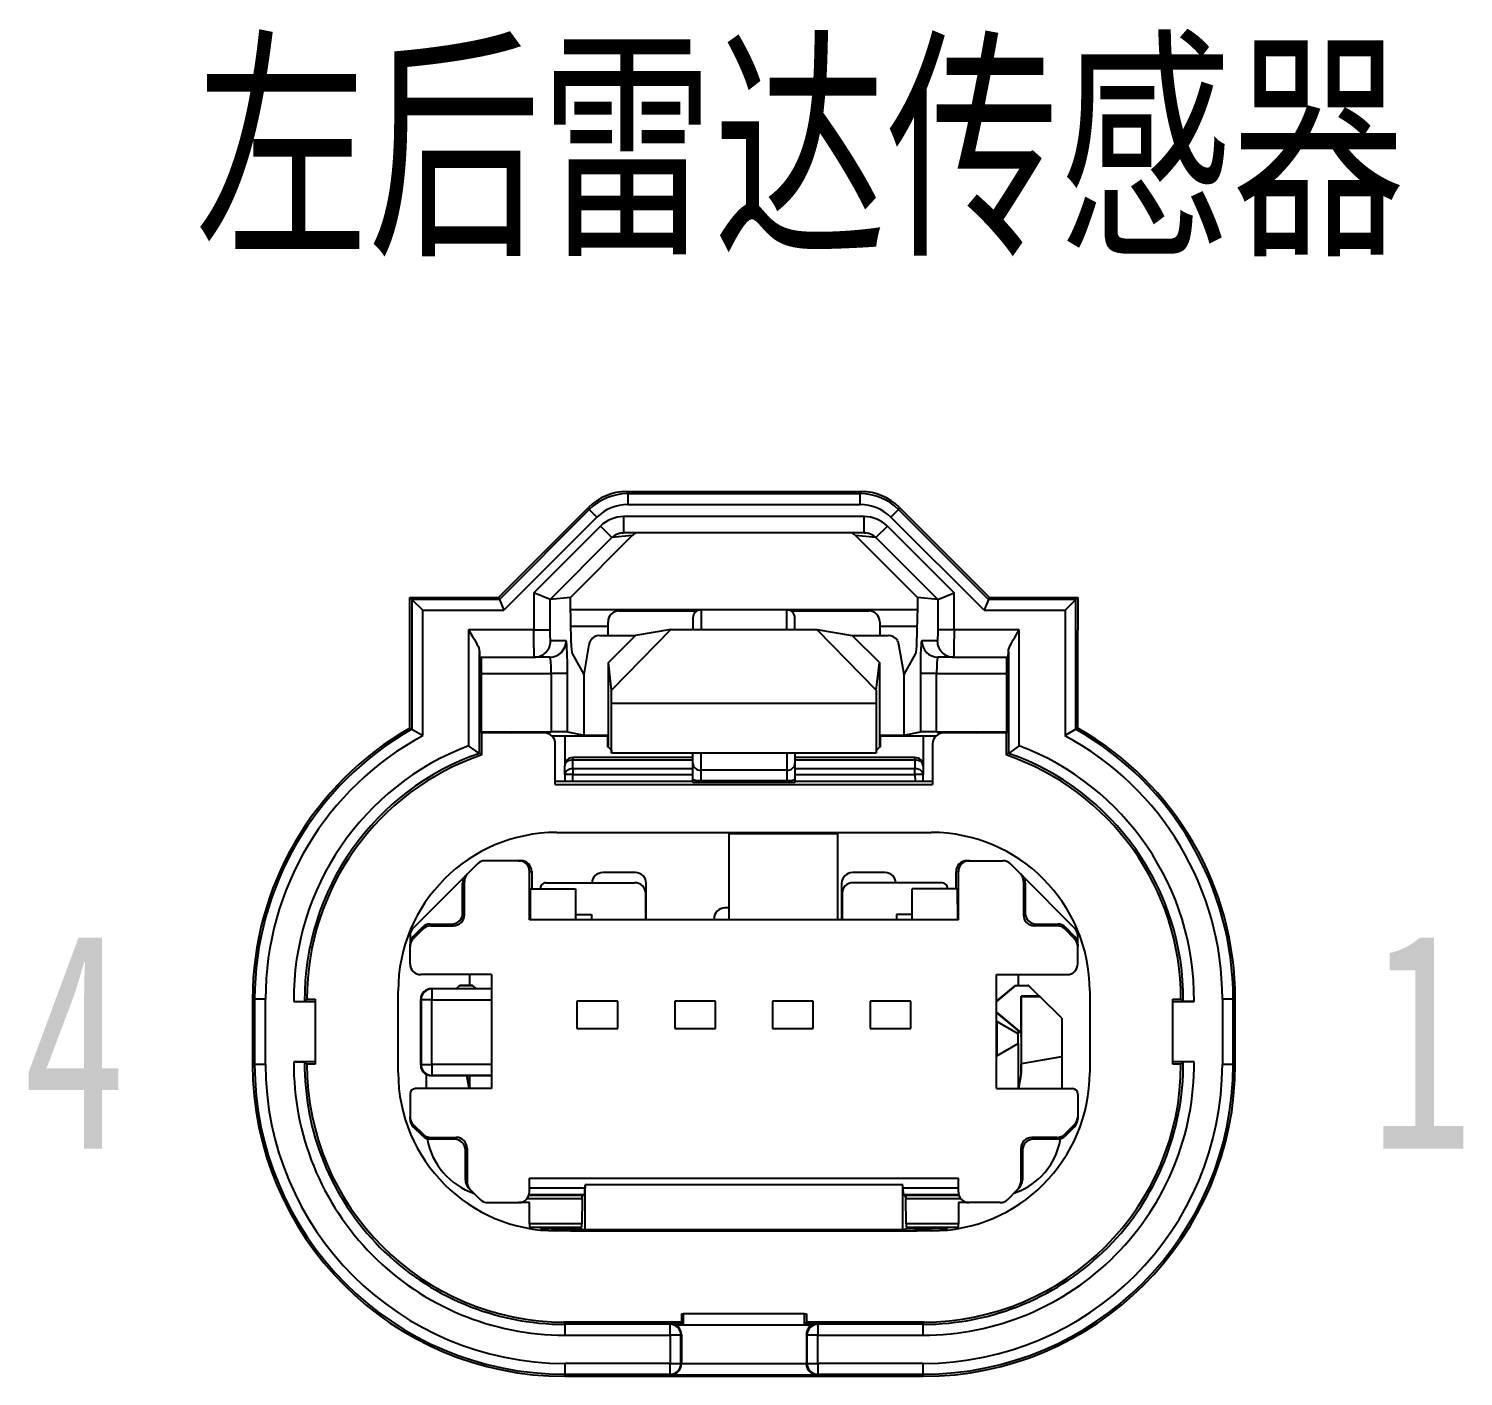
# Model space of a CAD drawing. Header units: inches. Extents: x 47316 to 59086, y 3141 to 11743.
# Drawn here: x 51543.65 to 51583.29, y 3446.9 to 3484.15 of the extents above; entities that cross this region are included whole.
import ezdxf

# ---------------------------------------------------------------- set-up
doc = ezdxf.new("R2010")
doc.units = ezdxf.units.IN
doc.header["$MEASUREMENT"] = 0
doc.styles.add('MtX_SimSun', font='')
doc.styles.get('MtX_SimSun').set_extended_font_data('SimSun')

msp = doc.modelspace()

# ---------------------------------------------------------------- linework, layer by layer
at = {"color": 0, "lineweight": -3}
for p, q in [((51560.18, 3471.353), (51566.652, 3471.353)), ((51560.18, 3471.353), (51560.204, 3471.296)), ((51566.629, 3471.296), (51560.204, 3471.296)), ((51560.204, 3471.296), (51560.204, 3470.996)), ((51560.204, 3470.996), (51566.629, 3470.996)), ((51566.629, 3471.296), (51566.652, 3471.353)), ((51566.629, 3470.996), (51566.629, 3471.296)), ((51556.635, 3468.429), (51559.119, 3470.913)), ((51559.143, 3470.857), (51556.659, 3468.373)), ((51559.355, 3470.645), (51556.783, 3468.073)), ((51559.119, 3470.913), (51559.143, 3470.857)), ((51559.355, 3470.645), (51559.143, 3470.857)), ((51566.742, 3470.663), (51560.09, 3470.663)), ((51560.09, 3470.663), (51560.09, 3470.213)), ((51566.742, 3470.213), (51566.742, 3470.663)), ((51567.689, 3470.857), (51567.477, 3470.645)), ((51570.049, 3468.073), (51567.477, 3470.645)), ((51567.689, 3470.857), (51567.713, 3470.913)), ((51570.173, 3468.373), (51567.689, 3470.857)), ((51567.713, 3470.913), (51570.197, 3468.429)), ((51557.611, 3468.56), (51559.453, 3470.399)), ((51559.771, 3470.081), (51559.453, 3470.399)), ((51560.045, 3470.211), (51560.09, 3470.213)), ((51566.742, 3470.213), (51560.09, 3470.213)), ((51566.742, 3470.213), (51566.787, 3470.211)), ((51567.379, 3470.399), (51567.061, 3470.081)), ((51567.379, 3470.399), (51569.221, 3468.56)), ((51558.061, 3468.373), (51559.771, 3470.081)), ((51560.331, 3470.137), (51558.622, 3468.429)), ((51560.331, 3470.137), (51559.771, 3470.081)), ((51568.21, 3468.429), (51566.501, 3470.137)), ((51567.061, 3470.081), (51566.501, 3470.137)), ((51567.061, 3470.081), (51568.771, 3468.373)), ((51554.189, 3467.528), (51554.189, 3468.429)), ((51554.189, 3468.429), (51554.851, 3468.429)), ((51554.189, 3468.429), (51554.245, 3468.373)), ((51554.245, 3468.373), (51554.245, 3464.786)), ((51556.659, 3468.373), (51554.245, 3468.373)), ((51554.245, 3468.372), (51554.545, 3468.073)), ((51554.851, 3468.429), (51556.018, 3468.429)), ((51556.018, 3468.429), (51556.635, 3468.429)), ((51556.659, 3468.373), (51556.635, 3468.429)), ((51556.659, 3468.373), (51556.783, 3468.073)), ((51558.061, 3468.373), (51557.611, 3468.56)), ((51557.611, 3468.56), (51557.611, 3467.529)), ((51558.622, 3468.429), (51558.061, 3468.373)), ((51558.061, 3467.529), (51558.061, 3468.373)), ((51558.622, 3468), (51558.622, 3468.429)), ((51568.21, 3468.429), (51568.21, 3468)), ((51568.771, 3468.373), (51568.21, 3468.429)), ((51568.771, 3468.373), (51569.221, 3468.56)), ((51568.771, 3468.373), (51568.771, 3467.529)), ((51569.221, 3467.529), (51569.221, 3468.56)), ((51570.173, 3468.372), (51570.049, 3468.073)), ((51570.197, 3468.429), (51570.173, 3468.373)), ((51572.587, 3468.373), (51570.173, 3468.373)), ((51570.197, 3468.429), (51570.814, 3468.429)), ((51570.814, 3468.429), (51571.981, 3468.429)), ((51571.981, 3468.429), (51572.644, 3468.429)), ((51572.587, 3468.372), (51572.287, 3468.073)), ((51572.644, 3468.429), (51572.587, 3468.373)), ((51572.587, 3464.786), (51572.587, 3468.373)), ((51572.644, 3468.429), (51572.644, 3467.528)), ((51554.545, 3464.609), (51554.545, 3468.073)), ((51554.545, 3468.073), (51556.783, 3468.073)), ((51562.228, 3468.084), (51558.622, 3468.084)), ((51559.962, 3468.054), (51562.119, 3468.054)), ((51562.006, 3467.859), (51562.006, 3467.545)), ((51564.601, 3468.084), (51562.231, 3468.084)), ((51562.231, 3468.084), (51562.231, 3467.545)), ((51568.21, 3468.084), (51564.601, 3468.084)), ((51564.601, 3467.545), (51564.601, 3468.084)), ((51564.713, 3468.054), (51566.87, 3468.054)), ((51564.826, 3467.545), (51564.826, 3467.859)), ((51570.049, 3468.073), (51572.287, 3468.073)), ((51572.287, 3468.073), (51572.287, 3464.609)), ((51554.189, 3464.819), (51554.189, 3467.528)), ((51557.611, 3467.529), (51555.809, 3467.529)), ((51555.809, 3467.529), (51555.92, 3467.352)), ((51555.809, 3467.529), (51555.809, 3464.33)), ((51557.613, 3467.179), (51557.611, 3467.529)), ((51557.611, 3467.529), (51558.061, 3467.529)), ((51558.064, 3467.354), (51558.061, 3467.529)), ((51558.624, 3467.636), (51559.662, 3467.636)), ((51559.662, 3467.38), (51559.662, 3467.754)), ((51561.401, 3467.545), (51559.761, 3465.862)), ((51561.401, 3467.545), (51560.424, 3467.38)), ((51561.401, 3467.545), (51565.431, 3467.545)), ((51565.431, 3467.545), (51567.072, 3465.862)), ((51565.431, 3467.545), (51566.408, 3467.38)), ((51567.17, 3467.754), (51567.17, 3467.38)), ((51567.17, 3467.636), (51568.208, 3467.636)), ((51568.771, 3467.436), (51568.766, 3467.286)), ((51568.771, 3467.529), (51568.771, 3467.436)), ((51569.221, 3467.529), (51568.772, 3467.529)), ((51569.221, 3467.529), (51569.218, 3467.045)), ((51571.023, 3467.529), (51569.221, 3467.529)), ((51570.907, 3467.343), (51571.023, 3467.529)), ((51571.023, 3464.33), (51571.023, 3467.529)), ((51572.644, 3464.819), (51572.644, 3467.528)), ((51555.92, 3467.352), (51555.972, 3467.265)), ((51555.972, 3467.265), (51556.008, 3467.201)), ((51556.008, 3467.201), (51556.041, 3467.14)), ((51556.041, 3467.14), (51556.069, 3467.08)), ((51556.069, 3467.08), (51556.091, 3467.023)), ((51556.091, 3467.023), (51556.105, 3466.97)), ((51557.617, 3466.898), (51557.613, 3467.179)), ((51558.068, 3467.27), (51558.064, 3467.354)), ((51558.07, 3467.244), (51558.068, 3467.27)), ((51558.073, 3467.231), (51558.07, 3467.244)), ((51558.074, 3467.23), (51558.073, 3467.231)), ((51558.074, 3467.229), (51558.074, 3467.23)), ((51558.503, 3467.229), (51558.074, 3467.229)), ((51558.504, 3467.229), (51558.503, 3467.229)), ((51558.505, 3467.228), (51558.504, 3467.229)), ((51558.507, 3467.224), (51558.505, 3467.228)), ((51558.51, 3467.216), (51558.507, 3467.224)), ((51558.515, 3467.185), (51558.51, 3467.216)), ((51558.521, 3467.131), (51558.515, 3467.185)), ((51558.526, 3467.057), (51558.521, 3467.131)), ((51558.535, 3466.858), (51558.526, 3467.057)), ((51559.135, 3467.132), (51558.989, 3466.299)), ((51559.431, 3467.38), (51560.424, 3467.38)), ((51559.674, 3466.63), (51560.424, 3467.38)), ((51566.408, 3467.38), (51567.158, 3466.63)), ((51566.408, 3467.38), (51567.401, 3467.38)), ((51567.844, 3466.299), (51567.697, 3467.132)), ((51568.309, 3467.109), (51568.303, 3466.998)), ((51568.317, 3467.185), (51568.309, 3467.109)), ((51568.322, 3467.216), (51568.317, 3467.185)), ((51568.325, 3467.224), (51568.322, 3467.216)), ((51568.327, 3467.228), (51568.325, 3467.224)), ((51568.328, 3467.229), (51568.327, 3467.228)), ((51568.329, 3467.229), (51568.328, 3467.229)), ((51568.758, 3467.229), (51568.329, 3467.229)), ((51568.759, 3467.23), (51568.758, 3467.229)), ((51568.762, 3467.244), (51568.759, 3467.231)), ((51568.759, 3467.231), (51568.759, 3467.23)), ((51568.766, 3467.286), (51568.762, 3467.244)), ((51569.218, 3467.045), (51569.213, 3466.855)), ((51570.728, 3466.976), (51570.742, 3467.026)), ((51570.742, 3467.026), (51570.771, 3467.098)), ((51570.771, 3467.098), (51570.796, 3467.148)), ((51570.796, 3467.148), (51570.853, 3467.253)), ((51570.853, 3467.253), (51570.907, 3467.343)), ((51556.105, 3466.97), (51556.109, 3466.93)), ((51556.109, 3466.93), (51556.111, 3466.78)), ((51556.109, 3464.12), (51556.109, 3466.93)), ((51556.111, 3466.779), (51557.625, 3466.779)), ((51556.154, 3466.779), (51556.156, 3466.329)), ((51557.622, 3466.794), (51557.617, 3466.898)), ((51557.624, 3466.781), (51557.622, 3466.794)), ((51557.624, 3466.78), (51557.624, 3466.781)), ((51557.625, 3466.779), (51557.624, 3466.78)), ((51557.624, 3466.78), (51557.624, 3466.78)), ((51558.054, 3466.779), (51557.625, 3466.779)), ((51558.055, 3466.779), (51558.054, 3466.779)), ((51558.058, 3466.777), (51558.055, 3466.779)), ((51558.06, 3466.773), (51558.058, 3466.777)), ((51558.065, 3466.758), (51558.06, 3466.773)), ((51558.071, 3466.732), (51558.065, 3466.758)), ((51558.08, 3466.659), (51558.071, 3466.732)), ((51558.09, 3466.507), (51558.08, 3466.659)), ((51558.54, 3466.607), (51558.535, 3466.858)), ((51558.667, 3466.879), (51558.989, 3466.299)), ((51559.761, 3465.862), (51559.674, 3466.63)), ((51559.674, 3464.287), (51559.674, 3466.63)), ((51567.072, 3465.862), (51567.158, 3466.63)), ((51567.158, 3466.63), (51567.158, 3464.287)), ((51567.844, 3466.299), (51568.165, 3466.879)), ((51568.297, 3466.858), (51568.292, 3466.607)), ((51568.303, 3466.998), (51568.297, 3466.858)), ((51568.749, 3466.625), (51568.744, 3466.535)), ((51568.756, 3466.7), (51568.749, 3466.625)), ((51568.765, 3466.753), (51568.756, 3466.7)), ((51568.77, 3466.77), (51568.765, 3466.753)), ((51568.774, 3466.776), (51568.77, 3466.77)), ((51568.776, 3466.778), (51568.774, 3466.776)), ((51568.778, 3466.779), (51568.776, 3466.778)), ((51568.779, 3466.779), (51568.778, 3466.779)), ((51569.208, 3466.779), (51568.779, 3466.779)), ((51569.21, 3466.789), (51569.208, 3466.78)), ((51569.208, 3466.78), (51569.208, 3466.78)), ((51569.208, 3466.78), (51569.208, 3466.779)), ((51569.208, 3466.779), (51569.208, 3466.779)), ((51569.208, 3466.779), (51570.721, 3466.779)), ((51569.213, 3466.855), (51569.21, 3466.789)), ((51570.676, 3466.329), (51570.678, 3466.779)), ((51570.721, 3466.78), (51570.723, 3466.93)), ((51570.723, 3466.93), (51570.728, 3466.976)), ((51570.723, 3466.93), (51570.723, 3464.12)), ((51556.156, 3466.329), (51556.156, 3464.718)), ((51556.156, 3466.329), (51558.093, 3466.329)), ((51558.093, 3466.329), (51558.09, 3466.507)), ((51558.093, 3466.329), (51558.093, 3464.718)), ((51558.542, 3466.329), (51558.093, 3466.329)), ((51558.542, 3466.329), (51558.54, 3466.607)), ((51558.542, 3464.714), (51558.542, 3466.329)), ((51558.989, 3466.299), (51558.989, 3464.625)), ((51567.844, 3464.625), (51567.844, 3466.299)), ((51568.292, 3466.607), (51568.29, 3466.329)), ((51568.29, 3466.329), (51568.29, 3464.714)), ((51568.739, 3466.329), (51568.29, 3466.329)), ((51568.744, 3466.535), (51568.739, 3466.329)), ((51568.739, 3466.329), (51570.676, 3466.329)), ((51568.739, 3464.718), (51568.739, 3466.329)), ((51570.676, 3464.718), (51570.676, 3466.329)), ((51559.761, 3465.504), (51559.761, 3465.862)), ((51567.072, 3465.862), (51567.071, 3465.504)), ((51559.758, 3464.126), (51559.761, 3465.504)), ((51559.761, 3465.504), (51567.071, 3465.504)), ((51567.071, 3465.504), (51567.074, 3464.126)), ((51554.245, 3464.786), (51554.189, 3464.819)), ((51554.245, 3464.786), (51554.545, 3464.609)), ((51556.166, 3464.698), (51556.156, 3464.718)), ((51556.156, 3464.718), (51558.093, 3464.718)), ((51556.172, 3464.685), (51556.166, 3464.698)), ((51556.166, 3464.698), (51556.488, 3464.698)), ((51556.984, 3464.685), (51556.172, 3464.685)), ((51556.172, 3464.075), (51556.172, 3464.685)), ((51556.937, 3464.694), (51556.984, 3464.685)), ((51557.905, 3464.685), (51556.984, 3464.685)), ((51558.542, 3464.714), (51558.989, 3464.625)), ((51567.844, 3464.625), (51568.29, 3464.714)), ((51568.739, 3464.718), (51570.676, 3464.718)), ((51569.848, 3464.685), (51568.927, 3464.685)), ((51569.848, 3464.685), (51569.895, 3464.694)), ((51570.66, 3464.685), (51569.848, 3464.685)), ((51570.344, 3464.698), (51570.667, 3464.698)), ((51570.667, 3464.698), (51570.66, 3464.685)), ((51570.66, 3464.685), (51570.66, 3464.075)), ((51570.676, 3464.718), (51570.667, 3464.698)), ((51572.587, 3464.786), (51572.287, 3464.609)), ((51572.644, 3464.819), (51572.587, 3464.786)), ((51556.109, 3464.12), (51555.809, 3464.33)), ((51558.109, 3464.604), (51559.663, 3464.604)), ((51558.205, 3463.259), (51558.205, 3464.385)), ((51558.466, 3464.604), (51558.466, 3463.779)), ((51558.989, 3464.625), (51559.653, 3464.625)), ((51559.653, 3464.287), (51559.653, 3464.625)), ((51559.674, 3464.287), (51559.653, 3464.287)), ((51559.674, 3464.287), (51559.757, 3464.203)), ((51567.075, 3464.203), (51567.158, 3464.287)), ((51567.179, 3464.287), (51567.158, 3464.287)), ((51567.169, 3464.604), (51568.723, 3464.604)), ((51567.179, 3464.625), (51567.179, 3464.287)), ((51567.179, 3464.625), (51567.844, 3464.625)), ((51568.366, 3464.604), (51568.366, 3463.779)), ((51568.627, 3464.385), (51568.627, 3463.259)), ((51571.023, 3464.33), (51570.724, 3464.12)), ((51556.172, 3464.075), (51556.109, 3464.12)), ((51558.691, 3464.004), (51558.691, 3463.939)), ((51562.006, 3464.004), (51558.691, 3464.004)), ((51558.691, 3463.695), (51558.691, 3463.939)), ((51558.691, 3463.939), (51562.006, 3463.939)), ((51559.757, 3464.209), (51559.757, 3464.203)), ((51559.757, 3464.209), (51559.758, 3464.126)), ((51567.074, 3464.126), (51559.758, 3464.126)), ((51562.006, 3463.846), (51562.006, 3464.126)), ((51562.006, 3463.419), (51562.006, 3463.846)), ((51562.231, 3463.651), (51562.231, 3464.126)), ((51564.601, 3464.126), (51564.601, 3463.651)), ((51564.826, 3464.126), (51564.826, 3463.846)), ((51568.141, 3464.004), (51564.826, 3464.004)), ((51564.826, 3463.939), (51568.141, 3463.939)), ((51564.826, 3463.846), (51564.826, 3463.419)), ((51567.074, 3464.126), (51567.075, 3464.209)), ((51567.075, 3464.209), (51567.075, 3464.203)), ((51568.141, 3463.939), (51568.141, 3464.004)), ((51568.141, 3463.939), (51568.141, 3463.695)), ((51570.723, 3464.12), (51570.66, 3464.075)), ((51558.466, 3463.535), (51558.466, 3463.779)), ((51558.466, 3463.535), (51558.466, 3463.35)), ((51558.689, 3463.349), (51558.691, 3463.536)), ((51558.691, 3463.695), (51558.691, 3463.536)), ((51562.006, 3463.695), (51558.691, 3463.695)), ((51558.691, 3463.536), (51562.006, 3463.534)), ((51564.601, 3463.651), (51562.231, 3463.651)), ((51562.231, 3463.366), (51562.231, 3463.651)), ((51564.601, 3463.651), (51564.601, 3463.366)), ((51568.141, 3463.695), (51564.826, 3463.695)), ((51564.826, 3463.536), (51568.141, 3463.536)), ((51568.141, 3463.536), (51568.141, 3463.695)), ((51568.194, 3463.691), (51568.141, 3463.695)), ((51568.141, 3463.536), (51568.143, 3463.35)), ((51568.244, 3463.677), (51568.194, 3463.691)), ((51568.282, 3463.66), (51568.244, 3463.677)), ((51568.315, 3463.636), (51568.282, 3463.66)), ((51568.341, 3463.608), (51568.315, 3463.636)), ((51568.352, 3463.591), (51568.341, 3463.608)), ((51568.36, 3463.573), (51568.352, 3463.591)), ((51568.364, 3463.554), (51568.36, 3463.573)), ((51568.366, 3463.535), (51568.364, 3463.554)), ((51568.366, 3463.779), (51568.366, 3463.535)), ((51568.366, 3463.351), (51568.366, 3463.535)), ((51558.205, 3463.35), (51562.006, 3463.35)), ((51558.205, 3463.259), (51568.627, 3463.259)), ((51562.006, 3463.316), (51562.006, 3463.419)), ((51562.231, 3463.314), (51562.006, 3463.316)), ((51562.231, 3463.366), (51564.601, 3463.366)), ((51562.231, 3463.314), (51562.231, 3463.366)), ((51564.601, 3463.314), (51562.231, 3463.314)), ((51564.601, 3463.366), (51564.601, 3463.314)), ((51564.825, 3463.316), (51564.601, 3463.314)), ((51564.826, 3463.419), (51564.826, 3463.316)), ((51564.826, 3463.35), (51568.627, 3463.35)), ((51558.243, 3461.934), (51568.59, 3461.934)), ((51563.011, 3459.522), (51563.011, 3461.907)), ((51563.011, 3461.907), (51566.011, 3461.907)), ((51566.011, 3459.522), (51566.011, 3461.907)), ((51556.053, 3461.067), (51555.779, 3460.792)), ((51557.191, 3461.154), (51556.265, 3461.154)), ((51557.191, 3461.154), (51557.254, 3461.154)), ((51569.578, 3461.154), (51569.641, 3461.154)), ((51569.641, 3461.154), (51570.567, 3461.154)), ((51571.053, 3460.792), (51570.779, 3461.067)), ((51555.732, 3460.745), (51554.279, 3459.292)), ((51555.732, 3460.745), (51555.779, 3460.792)), ((51557.491, 3459.522), (51557.491, 3460.854)), ((51557.491, 3460.854), (51557.554, 3460.854)), ((51557.554, 3460.854), (51557.554, 3460.374)), ((51560.416, 3460.824), (51559.516, 3460.824)), ((51567.316, 3460.824), (51566.416, 3460.824)), ((51569.278, 3460.854), (51569.341, 3460.854)), ((51569.278, 3460.374), (51569.278, 3460.854)), ((51569.341, 3459.522), (51569.341, 3460.854)), ((51571.053, 3460.792), (51571.1, 3460.745)), ((51572.553, 3459.292), (51571.1, 3460.745)), ((51555.691, 3460.58), (51555.644, 3460.533)), ((51555.644, 3459.702), (51555.644, 3460.533)), ((51555.691, 3460.58), (51555.691, 3459.654)), ((51557.518, 3459.522), (51557.522, 3460.374)), ((51557.522, 3460.374), (51558.766, 3460.374)), ((51557.791, 3460.374), (51557.791, 3460.393)), ((51557.941, 3460.543), (51560.401, 3460.543)), ((51558.766, 3460.374), (51558.766, 3459.522)), ((51560.716, 3459.522), (51560.716, 3460.524)), ((51566.116, 3460.524), (51566.116, 3459.522)), ((51568.891, 3460.543), (51566.431, 3460.543)), ((51569.31, 3460.374), (51568.066, 3460.374)), ((51568.066, 3459.522), (51568.066, 3460.374)), ((51569.041, 3460.374), (51569.041, 3460.393)), ((51569.31, 3460.374), (51569.314, 3459.522)), ((51571.141, 3460.58), (51571.141, 3459.654)), ((51571.188, 3460.533), (51571.141, 3460.58)), ((51571.188, 3460.533), (51571.188, 3459.702)), ((51560.701, 3460.243), (51560.701, 3459.522)), ((51566.131, 3460.243), (51566.131, 3459.522)), ((51555.644, 3459.702), (51555.691, 3459.654)), ((51569.341, 3459.522), (51557.491, 3459.522)), ((51558.766, 3459.671), (51559.201, 3459.671)), ((51559.201, 3459.671), (51559.201, 3459.522)), ((51562.591, 3459.549), (51562.591, 3459.522)), ((51563.011, 3459.849), (51562.891, 3459.849)), ((51568.066, 3459.671), (51567.631, 3459.671)), ((51567.631, 3459.671), (51567.631, 3459.522)), ((51571.141, 3459.654), (51571.188, 3459.702)), ((51554.279, 3459.059), (51554.534, 3459.314)), ((51554.553, 3459.267), (51554.279, 3458.992)), ((51554.553, 3459.267), (51554.534, 3459.314)), ((51554.746, 3459.402), (51555.344, 3459.402)), ((51554.746, 3459.402), (51554.765, 3459.354)), ((51554.765, 3459.354), (51555.391, 3459.354)), ((51555.391, 3459.354), (51555.344, 3459.402)), ((51571.488, 3459.402), (51571.441, 3459.354)), ((51572.067, 3459.354), (51571.441, 3459.354)), ((51571.488, 3459.402), (51572.086, 3459.402)), ((51572.067, 3459.354), (51572.086, 3459.402)), ((51572.298, 3459.314), (51572.279, 3459.267)), ((51572.553, 3458.992), (51572.279, 3459.267)), ((51572.298, 3459.314), (51572.553, 3459.059)), ((51554.191, 3459.08), (51554.191, 3458.847)), ((51554.191, 3458.78), (51554.191, 3458.847)), ((51554.191, 3458.304), (51554.191, 3458.78)), ((51554.279, 3459.059), (51554.279, 3458.992)), ((51572.553, 3458.992), (51572.553, 3459.059)), ((51572.641, 3458.847), (51572.641, 3459.08)), ((51572.641, 3458.847), (51572.641, 3458.78)), ((51572.641, 3458.304), (51572.641, 3458.78)), ((51556.441, 3458.004), (51554.491, 3458.004)), ((51555.841, 3457.708), (51555.841, 3458.004)), ((51556.441, 3458.004), (51556.441, 3454.854)), ((51570.391, 3454.854), (51570.391, 3458.004)), ((51570.391, 3458.004), (51572.341, 3458.004)), ((51570.991, 3458.004), (51570.991, 3457.708)), ((51553.863, 3455.304), (51553.863, 3457.554)), ((51554.787, 3457.619), (51556.441, 3457.619)), ((51554.796, 3457.61), (51554.787, 3457.619)), ((51554.796, 3457.61), (51554.796, 3457.31)), ((51556.441, 3457.61), (51554.796, 3457.61)), ((51555.558, 3457.704), (51555.471, 3457.619)), ((51555.558, 3457.704), (51555.567, 3457.708)), ((51555.558, 3457.704), (51555.915, 3457.704)), ((51555.916, 3457.708), (51555.567, 3457.708)), ((51555.915, 3457.704), (51555.916, 3457.708)), ((51556.016, 3457.619), (51555.915, 3457.704)), ((51556.022, 3457.619), (51555.916, 3457.708)), ((51570.391, 3457.267), (51570.916, 3457.708)), ((51570.917, 3457.704), (51570.391, 3457.262)), ((51570.916, 3457.708), (51571.265, 3457.708)), ((51570.917, 3457.704), (51570.916, 3457.708)), ((51570.917, 3457.704), (51571.274, 3457.704)), ((51571.274, 3457.704), (51571.265, 3457.708)), ((51571.576, 3457.408), (51571.274, 3457.704)), ((51572.97, 3457.554), (51572.97, 3455.304)), ((51549.841, 3457.329), (51549.841, 3455.529)), ((51549.841, 3457.329), (51549.898, 3457.329)), ((51549.898, 3457.329), (51549.898, 3455.529)), ((51550.198, 3457.329), (51549.898, 3457.329)), ((51550.198, 3455.529), (51550.198, 3457.329)), ((51550.978, 3457.265), (51551.278, 3457.266)), ((51550.978, 3457.265), (51551.566, 3457.265)), ((51551.278, 3457.266), (51551.341, 3457.329)), ((51551.341, 3457.329), (51551.566, 3457.329)), ((51551.566, 3457.329), (51551.566, 3457.265)), ((51551.566, 3457.265), (51551.566, 3455.594)), ((51554.487, 3457.319), (51554.496, 3457.31)), ((51554.487, 3455.515), (51554.487, 3457.319)), ((51554.796, 3457.31), (51554.496, 3457.31)), ((51554.496, 3457.31), (51554.496, 3455.519)), ((51554.796, 3457.31), (51556.441, 3457.31)), ((51554.796, 3455.519), (51554.796, 3457.31)), ((51558.804, 3457.269), (51558.804, 3456.519)), ((51559.929, 3457.269), (51558.804, 3457.269)), ((51559.929, 3456.519), (51559.929, 3457.269)), ((51561.504, 3457.269), (51561.504, 3456.519)), ((51562.629, 3457.269), (51561.504, 3457.269)), ((51562.629, 3456.519), (51562.629, 3457.269)), ((51564.204, 3457.269), (51564.204, 3456.519)), ((51565.329, 3457.269), (51564.204, 3457.269)), ((51565.329, 3456.519), (51565.329, 3457.269)), ((51566.904, 3457.269), (51566.904, 3456.519)), ((51568.029, 3457.269), (51566.904, 3457.269)), ((51568.029, 3456.519), (51568.029, 3457.269)), ((51571.079, 3456.394), (51571.079, 3457.408)), ((51571.576, 3457.408), (51571.079, 3457.408)), ((51571.084, 3457.403), (51571.079, 3457.408)), ((51571.084, 3455.546), (51571.084, 3457.403)), ((51571.084, 3457.403), (51571.587, 3457.403)), ((51571.587, 3457.403), (51571.576, 3457.408)), ((51572.199, 3456.803), (51571.587, 3457.403)), ((51575.266, 3457.329), (51575.491, 3457.329)), ((51575.266, 3457.265), (51575.266, 3457.329)), ((51575.266, 3457.265), (51575.854, 3457.265)), ((51575.266, 3455.594), (51575.266, 3457.265)), ((51575.491, 3457.329), (51575.554, 3457.266)), ((51575.854, 3457.264), (51575.554, 3457.266)), ((51576.934, 3457.329), (51576.634, 3457.329)), ((51576.634, 3457.329), (51576.634, 3455.529)), ((51576.934, 3455.529), (51576.934, 3457.329)), ((51576.934, 3457.329), (51576.991, 3457.329)), ((51576.991, 3455.529), (51576.991, 3457.329)), ((51570.391, 3456.966), (51571.079, 3456.394)), ((51570.995, 3456.46), (51570.391, 3456.961)), ((51570.391, 3456.714), (51570.406, 3456.706)), ((51570.991, 3456.368), (51570.406, 3456.706)), ((51570.406, 3456.706), (51570.406, 3455.763)), ((51572.199, 3456.803), (51572.199, 3455.739)), ((51558.804, 3456.519), (51559.929, 3456.519)), ((51561.504, 3456.519), (51562.629, 3456.519)), ((51564.204, 3456.519), (51565.329, 3456.519)), ((51566.904, 3456.519), (51568.029, 3456.519)), ((51570.991, 3456.463), (51570.991, 3456.368)), ((51570.991, 3456.101), (51570.991, 3456.368)), ((51570.995, 3456.46), (51571.032, 3456.425)), ((51571.032, 3456.425), (51571.072, 3456.391)), ((51571.078, 3456.394), (51571.073, 3456.391)), ((51571.073, 3456.391), (51571.073, 3456.337)), ((51571.076, 3456.287), (51571.073, 3456.337)), ((51570.406, 3455.763), (51570.991, 3456.101)), ((51570.991, 3456.101), (51570.991, 3454.854)), ((51571.076, 3456.287), (51571.076, 3455.28)), ((51549.898, 3455.529), (51549.841, 3455.529)), ((51549.898, 3455.529), (51550.198, 3455.529)), ((51550.978, 3455.595), (51551.278, 3455.593)), ((51551.566, 3455.594), (51550.978, 3455.594)), ((51551.341, 3455.529), (51551.278, 3455.593)), ((51551.566, 3455.529), (51551.341, 3455.529)), ((51551.566, 3455.594), (51551.566, 3455.529)), ((51554.496, 3455.519), (51554.491, 3455.515)), ((51554.496, 3455.519), (51554.796, 3455.519)), ((51556.441, 3455.519), (51554.796, 3455.519)), ((51554.796, 3455.519), (51554.796, 3455.219)), ((51570.406, 3455.763), (51570.391, 3455.754)), ((51572.196, 3455.735), (51571.08, 3455.542)), ((51571.08, 3455.542), (51571.084, 3455.546)), ((51571.08, 3455.279), (51571.08, 3455.542)), ((51571.084, 3455.546), (51572.199, 3455.739)), ((51572.199, 3455.739), (51572.196, 3455.735)), ((51572.196, 3455.735), (51572.196, 3454.854)), ((51575.854, 3455.594), (51575.266, 3455.594)), ((51575.266, 3455.529), (51575.266, 3455.594)), ((51575.491, 3455.529), (51575.266, 3455.529)), ((51575.554, 3455.593), (51575.491, 3455.529)), ((51575.854, 3455.594), (51575.555, 3455.593)), ((51576.634, 3455.529), (51576.934, 3455.529)), ((51576.991, 3455.529), (51576.934, 3455.529)), ((51554.487, 3455.515), (51554.492, 3455.436)), ((51554.491, 3455.515), (51554.487, 3455.515)), ((51554.636, 3455.252), (51554.636, 3454.854)), ((51554.782, 3455.215), (51554.791, 3455.215)), ((51554.791, 3455.215), (51554.796, 3455.219)), ((51556.441, 3455.215), (51554.791, 3455.215)), ((51554.796, 3455.219), (51556.441, 3455.219)), ((51555.827, 3454.854), (51555.763, 3455.215)), ((51555.831, 3454.854), (51555.768, 3455.215)), ((51555.841, 3454.854), (51555.841, 3455.215)), ((51571.076, 3455.28), (51571.001, 3454.854)), ((51571.08, 3455.279), (51571.006, 3454.854)), ((51571.076, 3455.28), (51571.08, 3455.279)), ((51556.441, 3454.854), (51554.341, 3454.854)), ((51570.391, 3454.854), (51572.491, 3454.854)), ((51554.191, 3454.704), (51554.191, 3454.079)), ((51572.641, 3454.704), (51572.641, 3454.079)), ((51554.191, 3454.013), (51554.191, 3454.079)), ((51572.641, 3454.079), (51572.641, 3454.013)), ((51554.279, 3453.867), (51554.553, 3453.592)), ((51554.279, 3453.867), (51554.279, 3453.801)), ((51554.534, 3453.546), (51554.279, 3453.801)), ((51554.534, 3453.546), (51554.553, 3453.592)), ((51572.279, 3453.592), (51572.553, 3453.867)), ((51572.279, 3453.592), (51572.298, 3453.546)), ((51572.553, 3453.801), (51572.298, 3453.546)), ((51572.553, 3453.801), (51572.553, 3453.867)), ((51554.765, 3453.504), (51554.746, 3453.458)), ((51555.42, 3453.458), (51554.746, 3453.458)), ((51554.765, 3453.504), (51555.466, 3453.504)), ((51555.42, 3453.458), (51555.466, 3453.504)), ((51555.766, 3453.204), (51555.72, 3453.158)), ((51555.72, 3452.325), (51555.72, 3453.158)), ((51555.766, 3453.204), (51555.766, 3452.279)), ((51571.066, 3453.204), (51571.066, 3452.279)), ((51571.112, 3453.158), (51571.066, 3453.204)), ((51571.112, 3453.158), (51571.112, 3452.325)), ((51572.067, 3453.504), (51571.366, 3453.504)), ((51571.366, 3453.504), (51571.412, 3453.458)), ((51572.086, 3453.458), (51571.412, 3453.458)), ((51572.086, 3453.458), (51572.067, 3453.504)), ((51557.491, 3452.004), (51557.491, 3452.379)), ((51557.491, 3452.379), (51569.341, 3452.379)), ((51569.341, 3452.004), (51569.341, 3452.379)), ((51555.72, 3452.325), (51555.766, 3452.279)), ((51555.854, 3452.067), (51555.808, 3452.113)), ((51555.854, 3452.067), (51556.128, 3451.792)), ((51559.026, 3452.103), (51557.491, 3452.103)), ((51559.02, 3451.927), (51559.025, 3452.103)), ((51559.027, 3452.199), (51559.026, 3452.103)), ((51567.806, 3452.199), (51559.027, 3452.199)), ((51559.027, 3450.965), (51559.027, 3452.199)), ((51567.805, 3450.965), (51567.805, 3452.199)), ((51567.807, 3452.103), (51567.805, 3452.199)), ((51567.807, 3452.103), (51567.812, 3451.927)), ((51569.341, 3452.103), (51567.807, 3452.103)), ((51570.704, 3451.792), (51570.978, 3452.067)), ((51571.024, 3452.113), (51570.978, 3452.067)), ((51571.066, 3452.279), (51571.112, 3452.325)), ((51556.34, 3451.704), (51557.191, 3451.704)), ((51557.491, 3451.704), (51557.191, 3451.704)), ((51557.423, 3451.814), (51558.945, 3451.814)), ((51558.948, 3451.902), (51557.473, 3451.902)), ((51557.481, 3451.926), (51559.02, 3451.926)), ((51557.491, 3451.117), (51557.491, 3451.704)), ((51558.945, 3451.814), (51558.936, 3451.117)), ((51558.945, 3451.814), (51558.945, 3451.868)), ((51558.946, 3451.868), (51558.948, 3451.902)), ((51558.946, 3451.868), (51558.968, 3451.875)), ((51558.948, 3451.902), (51558.968, 3451.909)), ((51558.968, 3451.909), (51559.02, 3451.926)), ((51558.968, 3451.875), (51558.968, 3451.909)), ((51567.812, 3451.926), (51569.351, 3451.926)), ((51567.812, 3451.926), (51567.864, 3451.909)), ((51567.864, 3451.909), (51567.864, 3451.875)), ((51567.864, 3451.909), (51567.884, 3451.902)), ((51567.864, 3451.875), (51567.886, 3451.868)), ((51569.359, 3451.902), (51567.884, 3451.902)), ((51567.884, 3451.902), (51567.886, 3451.868)), ((51567.886, 3451.868), (51567.886, 3451.814)), ((51567.887, 3451.814), (51569.409, 3451.814)), ((51567.896, 3451.117), (51567.887, 3451.814)), ((51569.641, 3451.704), (51569.341, 3451.704)), ((51569.341, 3451.704), (51569.341, 3451.117)), ((51570.492, 3451.704), (51569.641, 3451.704)), ((51557.491, 3451.117), (51557.491, 3451.029)), ((51558.936, 3451.117), (51557.491, 3451.117)), ((51557.491, 3451.029), (51558.933, 3451.029)), ((51557.793, 3451.029), (51557.793, 3450.985)), ((51557.793, 3450.985), (51558.093, 3450.984)), ((51558.093, 3450.984), (51558.093, 3451.029)), ((51558.093, 3450.984), (51558.916, 3450.984)), ((51558.701, 3450.924), (51558.243, 3450.924)), ((51558.701, 3450.924), (51558.708, 3450.924)), ((51558.708, 3450.924), (51568.124, 3450.924)), ((51558.916, 3450.984), (51558.916, 3451.029)), ((51558.916, 3450.984), (51558.997, 3450.957)), ((51558.933, 3451.03), (51558.936, 3451.117)), ((51559.027, 3450.965), (51558.997, 3450.955)), ((51567.835, 3450.955), (51558.997, 3450.955)), ((51559.027, 3450.965), (51567.805, 3450.965)), ((51567.835, 3450.956), (51567.805, 3450.965)), ((51567.916, 3450.984), (51567.835, 3450.956)), ((51569.341, 3451.117), (51567.896, 3451.117)), ((51567.896, 3451.117), (51567.899, 3451.029)), ((51567.899, 3451.029), (51569.341, 3451.029)), ((51567.916, 3451.029), (51567.916, 3450.984)), ((51568.74, 3450.984), (51567.916, 3450.984)), ((51568.124, 3450.924), (51568.131, 3450.924)), ((51568.59, 3450.924), (51568.131, 3450.924)), ((51568.74, 3451.029), (51568.74, 3450.984)), ((51569.04, 3450.984), (51568.74, 3450.984)), ((51569.04, 3450.985), (51569.04, 3451.031)), ((51569.341, 3451.029), (51569.341, 3451.117)), ((51561.691, 3448.404), (51558.466, 3448.404)), ((51558.466, 3448.341), (51558.466, 3448.404)), ((51561.691, 3448.629), (51561.691, 3448.404)), ((51561.691, 3448.629), (51561.738, 3448.629)), ((51561.74, 3448.356), (51561.691, 3448.404)), ((51561.738, 3448.629), (51561.74, 3448.356)), ((51565.094, 3448.629), (51561.738, 3448.629)), ((51565.093, 3448.356), (51565.094, 3448.629)), ((51565.141, 3448.404), (51565.093, 3448.356)), ((51565.094, 3448.629), (51565.141, 3448.629)), ((51565.141, 3448.629), (51565.141, 3448.404)), ((51568.366, 3448.404), (51565.141, 3448.404)), ((51568.366, 3448.404), (51568.366, 3448.341)), ((51561.376, 3448.341), (51558.466, 3448.341)), ((51558.466, 3448.341), (51558.466, 3448.041)), ((51558.466, 3448.041), (51561.376, 3448.041)), ((51561.376, 3448.341), (51561.391, 3448.356)), ((51561.376, 3448.041), (51561.376, 3448.341)), ((51561.676, 3448.041), (51561.376, 3448.041)), ((51561.376, 3448.041), (51561.376, 3447.261)), ((51561.74, 3448.356), (51561.391, 3448.356)), ((51561.514, 3448.329), (51565.318, 3448.329)), ((51561.691, 3448.056), (51561.676, 3448.041)), ((51561.676, 3447.261), (51561.676, 3448.041)), ((51561.691, 3448.056), (51561.691, 3447.246)), ((51565.441, 3448.356), (51565.093, 3448.356)), ((51565.156, 3448.041), (51565.141, 3448.056)), ((51565.141, 3448.056), (51565.141, 3447.246)), ((51565.456, 3448.041), (51565.156, 3448.041)), ((51565.156, 3448.041), (51565.156, 3447.261)), ((51565.441, 3448.356), (51565.456, 3448.341)), ((51568.366, 3448.341), (51565.456, 3448.341)), ((51565.456, 3448.341), (51565.456, 3448.041)), ((51565.456, 3448.041), (51568.366, 3448.041)), ((51565.456, 3447.261), (51565.456, 3448.041)), ((51568.366, 3448.041), (51568.366, 3448.341)), ((51561.376, 3447.261), (51558.466, 3447.261)), ((51558.466, 3447.261), (51558.466, 3446.961)), ((51561.376, 3446.961), (51561.376, 3447.261)), ((51561.376, 3447.261), (51561.676, 3447.261)), ((51561.676, 3447.261), (51561.691, 3447.246)), ((51565.141, 3447.245), (51561.691, 3447.245)), ((51565.141, 3447.246), (51565.156, 3447.261)), ((51565.156, 3447.261), (51565.456, 3447.261)), ((51565.456, 3447.261), (51565.456, 3446.961)), ((51568.366, 3447.261), (51565.456, 3447.261)), ((51568.366, 3446.961), (51568.366, 3447.261)), ((51558.466, 3446.961), (51561.376, 3446.961)), ((51558.466, 3446.904), (51558.466, 3446.961)), ((51558.466, 3446.904), (51568.366, 3446.904)), ((51561.392, 3446.945), (51561.376, 3446.961)), ((51561.392, 3446.945), (51565.44, 3446.945)), ((51565.456, 3446.961), (51565.44, 3446.945)), ((51565.456, 3446.961), (51568.366, 3446.961)), ((51568.366, 3446.961), (51568.366, 3446.904))]:
    msp.add_line(p, q, dxfattribs=at)
for centre, radius, start, end in [((51560.204, 3469.796), 1.2, 89.9999, 134.9998), ((51566.628, 3469.795), 1.201, 45.0121, 89.9693), ((51560.09, 3469.761), 0.901, 89.9967, 134.9608), ((51566.742, 3469.761), 0.901, 45.0399, 90.004), ((51560.09, 3469.761), 0.452, 95.7006, 134.8973), ((51560.662, 3469.81), 0.465, 119.8607, 135.2642), ((51566.17, 3469.809), 0.465, 44.7178, 60.0977), ((51566.742, 3469.761), 0.452, 45.1027, 84.2994), ((51559.963, 3467.754), 0.301, 90.0949, 179.858), ((51562.231, 3467.859), 0.225, 90, 180), ((51564.601, 3467.859), 0.225, 0, 90), ((51566.87, 3467.754), 0.301, 0.1454, 89.9148), ((51558.053, 3467.229), 0.45, 270.0314, 0.0314), ((51559.431, 3467.08), 0.3, 89.9975, 149.2564), ((51567.402, 3467.081), 0.3, 30.6862, 90.0623), ((51568.779, 3467.229), 0.45, 179.9686, 269.9686), ((51558.466, 3457.329), 8.625, 119.7312, 180), ((51558.466, 3457.329), 8.568, 119.5128, 180), ((51556.611, 3448.655), 16.043, 88.8362, 90.4419), ((51557.906, 3464.386), 0.299, 359.6934, 90.3086), ((51558.215, 3448.628), 16.089, 88.8346, 90.4357), ((51568.616, 3448.675), 16.043, 89.5581, 91.1638), ((51568.926, 3464.387), 0.299, 89.6953, 180.3106), ((51570.221, 3448.677), 16.021, 89.5568, 91.1647), ((51568.366, 3457.329), 8.568, 0, 60.4872), ((51568.366, 3457.329), 8.625, 0, 60.2688), ((51558.466, 3457.329), 8.268, 118.3079, 180), ((51558.466, 3457.329), 7.488, 110.7839, 180.4933), ((51568.366, 3457.329), 7.488, 359.5067, 69.2161), ((51568.366, 3457.329), 8.268, 0, 61.6921), ((51558.466, 3457.329), 7.188, 109.1425, 180.5035), ((51558.466, 3457.329), 7.125, 108.7815, 180), ((51558.691, 3463.779), 0.225, 90, 180), ((51568.141, 3463.779), 0.225, 0, 90), ((51568.366, 3457.329), 7.125, 0, 71.2185), ((51568.366, 3457.329), 7.188, 359.4965, 70.8575), ((51558.243, 3457.554), 4.38, 90, 180), ((51568.59, 3457.554), 4.38, 0, 90), ((51556.265, 3460.854), 0.3, 90, 135), ((51557.193, 3460.856), 0.299, 359.6912, 90.3055), ((51557.256, 3460.856), 0.299, 359.6912, 90.3055), ((51569.576, 3460.856), 0.299, 89.6906, 180.3049), ((51569.639, 3460.856), 0.299, 89.6906, 180.3049), ((51570.567, 3460.854), 0.3, 45, 90), ((51559.516, 3460.524), 0.3, 90, 176.5324), ((51560.416, 3460.524), 0.3, 0, 90), ((51566.416, 3460.524), 0.3, 90, 180), ((51567.316, 3460.524), 0.3, 3.4676, 90), ((51557.94, 3460.393), 0.149, 89.6854, 180.2973), ((51560.403, 3460.244), 0.299, 359.6945, 90.3088), ((51566.429, 3460.244), 0.299, 89.6951, 180.3094), ((51555.344, 3459.702), 0.3, 269.9992, 0.0003), ((51555.393, 3459.653), 0.299, 269.6901, 0.3054), ((51562.891, 3459.549), 0.3, 90, 180), ((51571.439, 3459.653), 0.299, 179.6946, 270.3099), ((51571.487, 3459.7), 0.299, 179.6946, 270.3099), ((51554.491, 3459.08), 0.3, 135, 180), ((51572.341, 3459.08), 0.3, 0, 45), ((51554.491, 3458.304), 0.3, 180, 270), ((51572.341, 3458.304), 0.3, 270, 0), ((51554.796, 3457.31), 0.3, 90, 180), ((51558.466, 3455.529), 8.625, 180, 270), ((51558.466, 3455.529), 8.568, 180, 270), ((51558.466, 3455.529), 8.268, 180, 270), ((51558.466, 3455.529), 7.488, 179.5067, 270), ((51558.466, 3455.529), 7.188, 179.4965, 270), ((51558.466, 3455.529), 7.125, 180, 270), ((51554.796, 3455.519), 0.3, 180, 270), ((51568.366, 3455.529), 7.488, 270, 0.4933), ((51568.366, 3455.529), 7.188, 270, 0.5035), ((51568.366, 3455.529), 7.125, 270, 360), ((51568.366, 3455.529), 8.568, 270, 0), ((51568.366, 3455.529), 8.625, 270, 0), ((51568.366, 3455.529), 8.268, 270, 0), ((51558.243, 3455.304), 4.38, 180, 270), ((51568.59, 3455.304), 4.38, 270, 0), ((51554.341, 3454.704), 0.15, 90, 180), ((51572.491, 3454.704), 0.15, 0, 90), ((51556.595, 3453.816), 1.962, 190.1829, 251.0911), ((51555.468, 3453.206), 0.299, 359.6946, 90.3099), ((51570.245, 3453.809), 1.951, 314.9974, 349.9588), ((51570.246, 3453.807), 1.948, 288.7966, 315.0199), ((51557.191, 3452.004), 0.3, 270, 0), ((51569.641, 3452.004), 0.3, 180, 270), ((51556.34, 3452.004), 0.3, 225, 270), ((51570.492, 3452.004), 0.3, 270, 315), ((51558.701, 3451.674), 0.75, 247.0834, 270), ((51558.708, 3451.674), 0.75, 247.0866, 270), ((51568.13, 3451.65), 0.726, 269.5363, 293.3032), ((51568.131, 3451.674), 0.75, 270, 292.9166), ((51561.376, 3448.041), 0.3, 0, 90), ((51561.376, 3447.261), 0.3, 270, 0), ((51561.39, 3447.246), 0.301, 270.4668, 359.8133), ((51565.442, 3447.246), 0.301, 180.1759, 269.5415), ((51565.456, 3447.261), 0.3, 180, 270)]:
    msp.add_arc(centre, radius, start, end, dxfattribs=at)
for centre, major_axis, ratio, start_param, end_param in [((51560.18, 3469.853), (1.386, 0.574), 0.999989, 1.178101, 1.963499), ((51560.204, 3469.796), (1.386, 0.574), 0.999989, 1.178101, 1.963499), ((51566.629, 3469.796), (1.386, -0.574), 0.999989, 1.178093, 1.963491), ((51566.652, 3469.853), (1.386, -0.574), 0.999989, 1.178093, 1.963491), ((51558.671, 3468), (0, 1.125), 0.043661, 1.570796, 3.063053), ((51568.161, 3468), (0, 1.125), 0.043661, 3.220132, 4.712389), ((51557.625, 3467.229), (0, 0.45), 0.999048, 3.141593, 4.71239), ((51559.431, 3467.08), (-0.153, -0.258), 0.999854, 4.712389, 5.074334), ((51567.401, 3467.08), (-0.153, 0.258), 0.999854, 4.350444, 4.712389), ((51569.208, 3467.229), (0, -0.45), 0.999048, 4.712388, 6.283185), ((51558.691, 3463.779), (0.225, 0), 0.708648, 1.570796, 3.141593), ((51562.231, 3463.846), (-0.225, 0), 0.866025, 0, 1.570796), ((51564.601, 3463.846), (-0.225, 0), 0.866025, 1.570796, 3.141593), ((51568.141, 3463.779), (0.225, 0), 0.708648, 0, 1.570796), ((51558.691, 3463.536), (0.225, 0), 0.708648, 1.570796, 3.141593), ((51558.691, 3463.536), (0.225, 0), 0.004363, 1.570796, 3.141059), ((51568.141, 3463.536), (0.225, 0), 0.004363, 0.000534, 1.570796), ((51562.231, 3463.419), (0.225, 0), 0.233445, 3.141593, 4.712389), ((51564.601, 3463.419), (0.225, 0), 0.233445, 4.712389, 6.283185), ((51555.944, 3460.533), (0.212, -0.212), 0.999981, 3.141593, 3.926991), ((51555.991, 3460.58), (0.212, -0.212), 0.999981, 3.141593, 3.926991), ((51570.841, 3460.58), (0.212, 0.212), 0.999981, 5.497787, 6.283185), ((51570.888, 3460.533), (0.212, 0.212), 0.999981, 5.497787, 6.283185), ((51568.891, 3460.393), (0.106, -0.106), 0.999981, 0.785408, 2.356185), ((51554.746, 3459.102), (-0.277, -0.115), 0.999989, 4.319694, 5.105088), ((51554.765, 3459.054), (-0.277, -0.115), 0.999989, 4.319694, 5.105088), ((51572.067, 3459.054), (-0.277, 0.115), 0.999989, 4.31969, 5.105084), ((51572.086, 3459.102), (-0.277, 0.115), 0.999989, 4.31969, 5.105084), ((51554.491, 3458.847), (-0.3, 0), 0.999981, 5.497787, 6.283185), ((51554.491, 3458.78), (-0.3, 0), 0.999981, 5.497787, 6.283185), ((51572.341, 3458.847), (-0.3, 0), 0.999981, 3.141593, 3.926991), ((51572.341, 3458.78), (-0.3, 0), 0.999981, 3.141593, 3.926991), ((51554.787, 3457.319), (0.212, 0.212), 0.999981, 0.785408, 2.356185), ((51554.782, 3455.515), (0, 0.3), 0.99999, 1.835767, 3.141593), ((51554.491, 3454.079), (0.3, 0), 0.999981, 3.141593, 3.926991), ((51554.491, 3454.013), (0.3, 0), 0.999981, 3.141593, 3.926991), ((51572.341, 3454.079), (0.3, 0), 0.999981, 5.497787, 6.283185), ((51572.341, 3454.013), (0.3, 0), 0.999981, 5.497787, 6.283185), ((51554.746, 3453.758), (0.277, -0.115), 0.999989, 4.31969, 5.105084), ((51554.765, 3453.804), (0.277, -0.115), 0.999989, 4.31969, 5.105084), ((51572.067, 3453.804), (0.277, 0.115), 0.999989, 4.319694, 5.105088), ((51572.086, 3453.758), (0.277, 0.115), 0.999989, 4.319694, 5.105088), ((51555.42, 3453.158), (-0.212, 0.212), 0.999981, 3.927, 5.497787), ((51571.366, 3453.204), (0.212, 0.212), 0.999981, 0.785398, 2.356185), ((51571.412, 3453.158), (-0.212, -0.212), 0.999981, 3.926991, 5.497778), ((51556.02, 3452.325), (-0.212, -0.212), 0.999981, 5.497787, 6.283185), ((51556.066, 3452.279), (-0.212, -0.212), 0.999981, 5.497787, 6.283185), ((51570.766, 3452.279), (-0.212, 0.212), 0.999981, 3.141593, 3.926991), ((51570.812, 3452.325), (-0.212, 0.212), 0.999981, 3.141593, 3.926991), ((51561.391, 3448.056), (-0.212, 0.212), 0.999981, 3.927, 5.497778), ((51565.441, 3448.056), (-0.212, -0.212), 0.999981, 4.712389, 5.497778), ((51565.456, 3448.041), (-0.212, -0.212), 0.999981, 3.927, 5.497778), ((51565.441, 3448.056), (-0.212, -0.212), 0.999981, 3.927, 4.712389)]:
    msp.add_ellipse(centre, major_axis=major_axis, ratio=ratio, start_param=start_param, end_param=end_param, dxfattribs=at)

# ---------------------------------------------------------------- texts
at = {"color": 0, "lineweight": -3, "style": 'MtX_SimSun', "width": 0.7}
msp.add_text('左后雷达传感器', height=5, dxfattribs=at).set_placement((51548.259, 3478.403))
at = {"color": 0, "linetype": 'ByBlock', "lineweight": -3, "style": 'MtX_SimSun', "width": 0.7}
for s, p in [('4', (51543.484, 3453.199)), ('1', (51580.709, 3453.199))]:
    msp.add_text(s, height=6, dxfattribs=at).set_placement(p)

doc.saveas('drawing.dxf')
